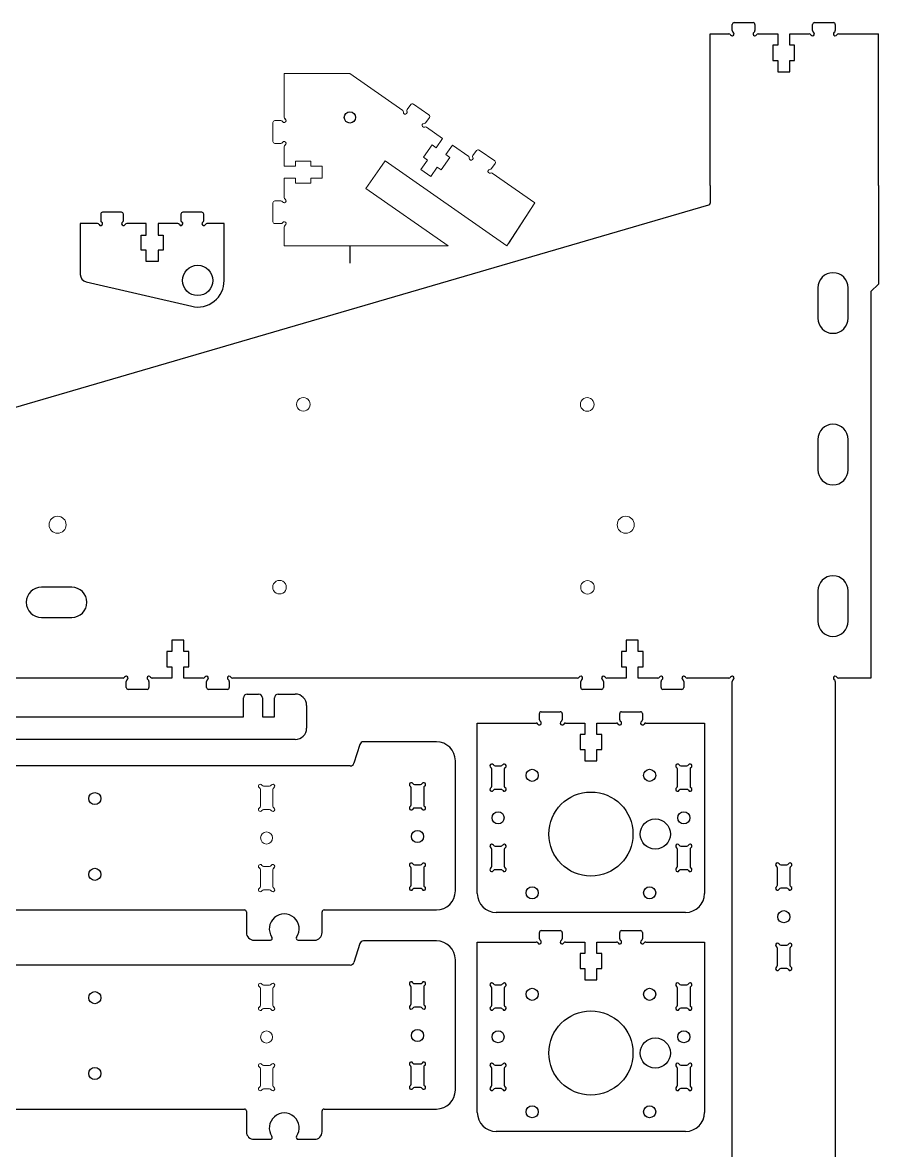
# Model space of a CAD drawing. Header units: millimetres. Extents: x 226 to 1021, y 321 to 823.
# Drawn here: x 414.6 to 640.6, y 499.8 to 797.5 of the extents above; entities that cross this region are included whole.
import ezdxf

# ---------------------------------------------------------------- set-up
doc = ezdxf.new("R2010")
doc.units = ezdxf.units.MM
doc.linetypes.add('CENTERX2', pattern=[20.32, 12.7, -2.54, 2.54, -2.54])
for name, color, linetype in [('SLD-0', 179, 'Continuous'), ('SLD-0_2', 179, 'Continuous'), ('SLD-0_5', 179, 'Continuous'), ('SLD-0_6', 179, 'Continuous'), ('WHITE', 179, 'Continuous')]:
    doc.layers.add(name, color=color, linetype=linetype)

msp = doc.modelspace()

# ---------------------------------------------------------------- linework, layer by layer
at = {"layer": 'SLD-0'}
for p, q in [((596.17, 754.45), (596.17, 794.49)), ((640.62, 754.45), (640.62, 794.49)), ((501.07, 738.53), (501.07, 733.94))]:
    msp.add_line(p, q, dxfattribs=at)
at = {"layer": 'SLD-0', "linetype": 'Continuous'}
for p, q in [((473.95, 620.22), (476.95, 620.22)), ((482.15, 620.22), (486.65, 620.22)), ((472.95, 614.22), (472.95, 619.22)), ((477.95, 619.22), (477.95, 614.22)), ((481.15, 614.22), (481.15, 619.22)), ((489.65, 617.22), (489.65, 611.22)), ((356.12, 614.22), (472.95, 614.22)), ((477.95, 614.22), (481.15, 614.22)), ((486.65, 608.22), (342.42, 608.22))]:
    msp.add_line(p, q, dxfattribs=at)
at = {"layer": 'SLD-0', "lineweight": 0}
for p, q in [((478.29, 595.94), (479.86, 595.94)), ((477.42, 590.61), (477.42, 595.08)), ((480.72, 595.08), (480.72, 590.61)), ((479.86, 589.74), (478.29, 589.74)), ((478.29, 574.74), (479.86, 574.74)), ((477.42, 569.41), (477.42, 573.88)), ((480.72, 573.88), (480.72, 569.41)), ((479.86, 568.54), (478.29, 568.54)), ((477.42, 538.05), (477.42, 542.52)), ((478.29, 543.39), (479.86, 543.39)), ((480.72, 542.52), (480.72, 538.05)), ((479.86, 537.19), (478.29, 537.19)), ((477.42, 516.85), (477.42, 521.32)), ((478.29, 522.19), (479.86, 522.19)), ((480.72, 521.32), (480.72, 516.85)), ((479.86, 515.99), (478.29, 515.99))]:
    msp.add_line(p, q, dxfattribs=at)
at = {"layer": 'SLD-0'}
msp.add_circle((501.07, 772.45), 1.5, dxfattribs=at)
at = {"layer": 'SLD-0', "lineweight": 0}
for centre in [(479.07, 582.24), (479.07, 529.69)]:
    msp.add_circle(centre, 1.6, dxfattribs=at)
at = {"layer": 'SLD-0', "linetype": 'Continuous'}
for centre, radius, start, end in [((473.95, 619.22), 1, 90, 180), ((476.95, 619.22), 1, 0, 90), ((482.15, 619.22), 1, 90, 180), ((486.65, 617.22), 3, 0, 90), ((486.65, 611.22), 3, 270, 0)]:
    msp.add_arc(centre, radius, start, end, dxfattribs=at)
at = {"layer": 'SLD-0', "lineweight": 0}
for centre, start, end in [((477.42, 595.94), 30.0002, 240), ((476.92, 595.08), 0, 60), ((478.29, 596.44), 210.0002, 270), ((479.86, 596.44), 270, 330.0001), ((480.72, 595.94), 300.0003, 150.0001), ((481.22, 595.08), 120.0003, 180), ((477.42, 589.74), 120.0002, 330), ((476.92, 590.61), 300.0002, 0), ((478.29, 589.24), 90, 150), ((479.86, 589.24), 30.0003, 90), ((480.72, 589.74), 210.0003, 60.0006), ((481.22, 590.61), 180, 240.0006), ((477.42, 574.74), 30.0003, 239.9997), ((478.29, 575.24), 210.0003, 270), ((479.86, 575.24), 270, 330.0001), ((480.72, 574.74), 300.0003, 150.0001), ((476.92, 573.88), 0, 59.9997), ((481.22, 573.88), 120.0003, 180), ((477.42, 568.54), 120.0003, 330), ((476.92, 569.41), 300.0003, 0), ((480.72, 568.54), 210.0004, 60), ((481.22, 569.41), 180, 240), ((478.29, 568.04), 90, 150), ((479.86, 568.04), 30.0004, 90), ((477.42, 543.39), 30.0002, 240), ((476.92, 542.52), 0, 60), ((478.29, 543.89), 210.0002, 270), ((479.86, 543.89), 270, 330.0001), ((480.72, 543.39), 300.0003, 150.0001), ((481.22, 542.52), 120.0003, 180), ((477.42, 537.19), 120.0002, 330), ((476.92, 538.05), 300.0002, 0), ((478.29, 536.69), 90, 150), ((479.86, 536.69), 30.0003, 90), ((480.72, 537.19), 210.0003, 60.0006), ((481.22, 538.05), 180, 240.0006), ((477.42, 522.19), 30.0003, 239.9997), ((476.92, 521.32), 0, 59.9997), ((478.29, 522.69), 210.0003, 270), ((479.86, 522.69), 270, 330.0001), ((480.72, 522.19), 300.0003, 150.0001), ((481.22, 521.32), 120.0003, 180), ((477.42, 515.99), 120.0003, 330), ((476.92, 516.85), 300.0003, 0), ((478.29, 515.49), 90, 150), ((479.86, 515.49), 30.0004, 90), ((480.72, 515.99), 210.0004, 60), ((481.22, 516.85), 180, 240)]:
    msp.add_arc(centre, 0.5, start, end, dxfattribs=at)
at = {"layer": 'SLD-0_2', "linetype": 'Continuous'}
for p, q in [((596.17, 754.45), (596.17, 749.83)), ((640.62, 754.45), (640.62, 749.44))]:
    msp.add_line(p, q, dxfattribs=at)
msp.add_arc((595.67, 749.83), 0.5, 286.2527, 0, dxfattribs=at)
at = {"layer": 'SLD-0_5', "color": 179, "linetype": 'Continuous', "lineweight": 15}
for p, q in [((487.04, 697.17), (486.98, 696.7)), ((486.98, 696.7), (487.04, 696.23)), ((487.22, 697.6), (487.04, 697.17)), ((487.51, 697.97), (487.22, 697.6)), ((487.88, 698.26), (487.51, 697.97)), ((488.32, 698.44), (487.88, 698.26)), ((488.78, 698.5), (488.32, 698.44)), ((489.25, 698.44), (488.78, 698.5)), ((489.68, 698.26), (489.25, 698.44)), ((490.06, 697.97), (489.68, 698.26)), ((490.24, 697.71), (490.06, 697.97)), ((490.34, 697.6), (490.24, 697.71)), ((490.52, 697.17), (490.34, 697.6)), ((490.58, 696.7), (490.52, 697.17)), ((490.52, 696.23), (490.58, 696.7)), ((561.99, 697.13), (561.93, 696.67)), ((562.17, 697.57), (561.99, 697.13)), ((562.45, 697.94), (562.17, 697.57)), ((562.83, 698.23), (562.45, 697.94)), ((563.26, 698.41), (562.83, 698.23)), ((563.73, 698.47), (563.26, 698.41)), ((564.19, 698.41), (563.73, 698.47)), ((564.63, 698.23), (564.19, 698.41)), ((565, 697.94), (564.63, 698.23)), ((565.12, 697.76), (565, 697.94)), ((565.29, 697.57), (565.12, 697.76)), ((565.47, 697.13), (565.29, 697.57)), ((565.53, 696.67), (565.47, 697.13)), ((487.04, 696.23), (487.22, 695.8)), ((487.22, 695.8), (487.39, 695.59)), ((487.39, 695.59), (487.41, 695.54)), ((487.41, 695.54), (487.51, 695.43)), ((487.51, 695.43), (487.88, 695.14)), ((487.88, 695.14), (488.32, 694.96)), ((488.32, 694.96), (488.78, 694.9)), ((488.78, 694.9), (489.25, 694.96)), ((489.25, 694.96), (489.68, 695.14)), ((489.68, 695.14), (490.06, 695.43)), ((490.06, 695.43), (490.34, 695.8)), ((490.34, 695.8), (490.52, 696.23)), ((561.93, 696.67), (561.99, 696.2)), ((561.99, 696.2), (562.17, 695.77)), ((562.17, 695.77), (562.25, 695.66)), ((562.25, 695.66), (562.28, 695.58)), ((562.28, 695.58), (562.46, 695.39)), ((562.46, 695.39), (562.83, 695.11)), ((562.83, 695.11), (563.26, 694.93)), ((563.26, 694.93), (563.73, 694.87)), ((563.73, 694.87), (564.19, 694.93)), ((564.19, 694.93), (564.63, 695.11)), ((564.63, 695.11), (565, 695.39)), ((565, 695.39), (565.29, 695.77)), ((565.29, 695.77), (565.47, 696.2)), ((565.47, 696.2), (565.53, 696.67)), ((480.92, 649.34), (480.74, 648.9)), ((481.21, 649.71), (480.92, 649.34)), ((481.58, 650), (481.21, 649.71)), ((482.02, 650.18), (481.58, 650)), ((482.48, 650.24), (482.02, 650.18)), ((482.95, 650.18), (482.48, 650.24)), ((483.38, 650), (482.95, 650.18)), ((483.76, 649.71), (483.38, 650)), ((483.9, 649.49), (483.76, 649.71)), ((484.04, 649.34), (483.9, 649.49)), ((484.04, 649.34), (484.22, 648.9)), ((562.24, 649.31), (562.06, 648.87)), ((562.53, 649.68), (562.24, 649.31)), ((562.9, 649.97), (562.53, 649.68)), ((563.33, 650.15), (562.9, 649.97)), ((563.8, 650.21), (563.33, 650.15)), ((564.26, 650.15), (563.8, 650.21)), ((564.7, 649.97), (564.26, 650.15)), ((565.07, 649.68), (564.7, 649.97)), ((565.36, 649.31), (565.07, 649.68)), ((565.45, 649.05), (565.36, 649.31)), ((480.74, 648.9), (480.68, 648.44)), ((480.68, 648.44), (480.74, 647.97)), ((480.74, 647.97), (480.92, 647.54)), ((480.92, 647.54), (481.04, 647.39)), ((481.04, 647.39), (481.07, 647.31)), ((481.07, 647.31), (481.21, 647.16)), ((481.21, 647.16), (481.58, 646.88)), ((481.58, 646.88), (482.02, 646.7)), ((482.02, 646.7), (482.48, 646.64)), ((482.48, 646.64), (482.95, 646.7)), ((482.95, 646.7), (483.38, 646.88)), ((483.38, 646.88), (483.76, 647.16)), ((483.76, 647.16), (484.04, 647.54)), ((484.04, 647.54), (484.22, 647.97)), ((484.28, 648.44), (484.22, 648.9)), ((484.22, 647.97), (484.28, 648.44)), ((562.06, 648.87), (562, 648.41)), ((562, 648.41), (562.06, 647.94)), ((562.06, 647.94), (562.14, 647.74)), ((562.14, 647.74), (562.15, 647.69)), ((562.15, 647.69), (562.24, 647.51)), ((562.24, 647.51), (562.53, 647.13)), ((562.53, 647.13), (562.9, 646.85)), ((562.9, 646.85), (563.33, 646.67)), ((563.33, 646.67), (563.8, 646.61)), ((563.8, 646.61), (564.27, 646.67)), ((564.27, 646.67), (564.7, 646.85)), ((564.7, 646.85), (565.07, 647.13)), ((565.07, 647.13), (565.36, 647.51)), ((565.36, 647.51), (565.54, 647.94)), ((565.54, 648.87), (565.45, 649.05)), ((565.54, 648.87), (565.6, 648.41)), ((565.54, 647.94), (565.6, 648.41))]:
    msp.add_line(p, q, dxfattribs=at)
for centre in [(423.89, 664.92), (573.89, 664.92)]:
    msp.add_circle(centre, 2.25, dxfattribs=at)
at = {"layer": 'SLD-0_6', "color": 179, "linetype": 'Continuous', "lineweight": 15}
for p, q in [((483.73, 784), (501.07, 784)), ((483.73, 759.6), (483.73, 764.74)), ((483.73, 759.6), (486.73, 759.6)), ((486.73, 759.6), (486.73, 760.87)), ((486.73, 760.87), (490.73, 760.87)), ((490.73, 760.87), (490.73, 759.6)), ((490.73, 759.6), (493.73, 759.6)), ((493.73, 759.6), (493.73, 756.4)), ((486.73, 756.4), (483.73, 756.4)), ((483.73, 756.4), (483.73, 751.26)), ((486.73, 755.12), (486.73, 756.4)), ((493.73, 756.4), (490.73, 756.4)), ((490.73, 756.4), (490.73, 755.12)), ((490.73, 755.12), (486.73, 755.12))]:
    msp.add_line(p, q, dxfattribs=at)
at = {"layer": 'SLD-0_6', "color": 179, "linetype": 'Continuous', "lineweight": 0}
for p, q in [((483.73, 772.45), (483.73, 784)), ((501.07, 784), (515.05, 774.23)), ((517.13, 775.84), (516.19, 774.5)), ((521.92, 773.1), (517.82, 775.97)), ((482.87, 771.6), (481.23, 771.6)), ((521.11, 771.07), (522.05, 772.41)), ((480.73, 771.1), (480.73, 766.1)), ((521.25, 769.9), (525.53, 766.92)), ((481.23, 765.6), (482.87, 765.6)), ((520.48, 761.91), (522.77, 765.19)), ((522.77, 765.19), (523.82, 764.46)), ((523.82, 764.46), (525.53, 766.92)), ((483.73, 764.73), (483.73, 759.6)), ((528.15, 765.08), (526.44, 762.63)), ((526.44, 762.63), (527.48, 761.9)), ((528.15, 765.08), (532.43, 762.1)), ((534.51, 763.7), (533.57, 762.36)), ((539.3, 760.96), (535.2, 763.83)), ((483.73, 759.6), (486.73, 759.6)), ((486.73, 759.6), (486.73, 760.87)), ((486.73, 760.87), (490.73, 760.87)), ((490.73, 760.87), (490.73, 759.6)), ((490.73, 759.6), (493.73, 759.6)), ((493.73, 759.6), (493.73, 756.4)), ((508.99, 758.95), (510.4, 760.97)), ((542.53, 738.53), (510.4, 760.97)), ((519.81, 758.72), (521.53, 761.18)), ((521.53, 761.18), (520.48, 761.91)), ((524.15, 759.35), (522.43, 756.89)), ((525.19, 758.62), (524.15, 759.35)), ((527.48, 761.9), (525.19, 758.62)), ((538.49, 758.93), (539.43, 760.27)), ((486.73, 756.4), (483.73, 756.4)), ((483.73, 756.4), (483.73, 751.26)), ((486.73, 755.12), (486.73, 756.4)), ((493.73, 756.4), (490.73, 756.4)), ((490.73, 756.4), (490.73, 755.12)), ((508.99, 758.95), (505.3, 753.67)), ((519.81, 758.72), (522.43, 756.89)), ((538.63, 757.76), (549.9, 749.9)), ((490.73, 755.12), (486.73, 755.12)), ((505.3, 753.67), (526.97, 738.53)), ((482.87, 750.4), (481.23, 750.4)), ((480.73, 749.9), (480.73, 744.9)), ((549.9, 749.9), (542.53, 738.53)), ((481.23, 744.4), (482.87, 744.4)), ((483.73, 743.54), (483.73, 742.53)), ((483.73, 742.53), (483.73, 738.53)), ((483.73, 738.53), (524.11, 738.53)), ((524.11, 738.53), (526.97, 738.53))]:
    msp.add_line(p, q, dxfattribs=at)
at = {"layer": 'SLD-0_6', "color": 179, "linetype": 'CENTERX2', "lineweight": 0}
msp.add_line((549.9, 749.9), (542.53, 738.53), dxfattribs=at)
at = {"layer": 'SLD-0_6', "color": 179, "linetype": 'Continuous', "lineweight": 0}
for centre, start, end in [((514.7, 773.88), 355.0705, 45.051), ((516.6, 774.22), 145.0703, 205.0703), ((517.54, 775.56), 55.0703, 145.0703), ((481.23, 771.1), 90.0003, 180.0003), ((482.87, 771.1), 30.0005, 90.0003), ((483.73, 771.6), 210.0005, 60.0003), ((484.23, 772.46), 180.0003, 240.0003), ((515.69, 773.79), 175.0705, 25.0703), ((521.64, 772.69), 325.0703, 55.0703), ((520.61, 770.36), 85.0705, 295.0703), ((520.7, 771.35), 265.0705, 325.0703), ((521.04, 769.45), 64.9349, 115.0703), ((481.23, 766.1), 180.0003, 270.0003), ((482.87, 766.1), 270.0003, 330.0003), ((483.73, 765.6), 300.0005, 150.0003), ((484.23, 764.73), 120.0005, 180.0003), ((533.98, 762.08), 145.0703, 205.0703), ((534.92, 763.42), 55.0703, 145.0703), ((532.08, 761.74), 355.0705, 45.4912), ((533.08, 761.65), 175.0705, 25.0703), ((539.02, 760.55), 325.0703, 55.0703), ((537.99, 758.22), 85.0705, 295.0703), ((538.08, 759.21), 265.0705, 325.0703), ((538.42, 757.31), 64.4874, 115.0703), ((481.23, 749.9), 90.0003, 180.0003), ((482.87, 749.9), 30.0005, 90.0003), ((483.73, 750.4), 210.0005, 60.0003), ((484.23, 751.26), 180.0003, 240.0003), ((481.23, 744.9), 180.0003, 270.0003), ((482.87, 744.9), 270.0003, 330.0003), ((483.73, 744.4), 300.0005, 150.0003), ((484.23, 743.53), 120.0005, 180.0003)]:
    msp.add_arc(centre, 0.5, start, end, dxfattribs=at)
at = {"layer": 'WHITE', "linetype": 'Continuous'}
for p, q in [((602.02, 795.35), (602.02, 796.99)), ((602.52, 797.49), (607.52, 797.49)), ((608.02, 796.99), (608.02, 795.35)), ((623.22, 795.35), (623.22, 796.99)), ((623.72, 797.49), (628.72, 797.49)), ((629.22, 796.99), (629.22, 795.35)), ((596.17, 794.49), (601.16, 794.49)), ((608.89, 794.49), (614.02, 794.49)), ((614.02, 794.49), (614.02, 791.49)), ((617.22, 791.49), (617.22, 794.49)), ((617.22, 794.49), (622.36, 794.49)), ((630.09, 794.49), (640.62, 794.49)), ((614.02, 791.49), (612.75, 791.49)), ((612.75, 791.49), (612.75, 787.49)), ((618.5, 791.49), (617.22, 791.49)), ((618.5, 787.49), (618.5, 791.49)), ((612.75, 787.49), (614.02, 787.49)), ((614.02, 787.49), (614.02, 784.49)), ((617.22, 784.49), (617.22, 787.49)), ((617.22, 787.49), (618.5, 787.49)), ((614.02, 784.49), (617.22, 784.49)), ((273.72, 655.45), (595.81, 749.35)), ((440.77, 747.4), (435.77, 747.4)), ((461.97, 747.4), (456.97, 747.4)), ((640.62, 749.45), (640.62, 728.45)), ((434.4, 744.4), (429.87, 744.4)), ((429.87, 744.4), (429.87, 730.99)), ((435.27, 746.9), (435.27, 745.26)), ((441.27, 745.26), (441.27, 746.9)), ((447.27, 744.4), (442.13, 744.4)), ((447.27, 741.4), (447.27, 744.4)), ((455.6, 744.4), (450.47, 744.4)), ((450.47, 744.4), (450.47, 741.4)), ((456.47, 746.9), (456.47, 745.26)), ((462.47, 745.26), (462.47, 746.9)), ((467.87, 744.4), (463.33, 744.4)), ((467.87, 729.4), (467.87, 744.4)), ((445.99, 737.4), (445.99, 741.4)), ((445.99, 741.4), (447.27, 741.4)), ((450.47, 741.4), (451.74, 741.4)), ((451.74, 741.4), (451.74, 737.4)), ((447.27, 737.4), (445.99, 737.4)), ((447.27, 734.4), (447.27, 737.4)), ((451.74, 737.4), (450.47, 737.4)), ((450.47, 737.4), (450.47, 734.4)), ((450.47, 734.4), (447.27, 734.4)), ((431.41, 729.04), (459.29, 722.58)), ((624.62, 727.45), (624.62, 719.45)), ((632.62, 719.45), (632.62, 727.45)), ((640.62, 728.45), (638.62, 726.45)), ((638.62, 726.45), (638.62, 624.45)), ((624.62, 687.45), (624.62, 679.45)), ((632.62, 679.45), (632.62, 687.45)), ((427.62, 648.45), (419.62, 648.45)), ((624.62, 647.45), (624.62, 639.45)), ((632.62, 639.45), (632.62, 647.45)), ((419.62, 640.45), (427.62, 640.45)), ((457.22, 634.45), (454.02, 634.45)), ((454.02, 634.45), (454.02, 631.45)), ((457.22, 631.45), (457.22, 634.45)), ((577.22, 634.45), (574.02, 634.45)), ((574.02, 634.45), (574.02, 631.45)), ((577.22, 631.45), (577.22, 634.45)), ((454.02, 631.45), (452.75, 631.45)), ((452.75, 631.45), (452.75, 627.45)), ((458.5, 631.45), (457.22, 631.45)), ((458.5, 627.45), (458.5, 631.45)), ((574.02, 631.45), (572.75, 631.45)), ((572.75, 631.45), (572.75, 627.45)), ((578.5, 631.45), (577.22, 631.45)), ((578.5, 627.45), (578.5, 631.45)), ((452.75, 627.45), (454.02, 627.45)), ((454.02, 627.45), (454.02, 624.45)), ((457.22, 624.45), (457.22, 627.45)), ((457.22, 627.45), (458.5, 627.45)), ((572.75, 627.45), (574.02, 627.45)), ((574.02, 627.45), (574.02, 624.45)), ((577.22, 624.45), (577.22, 627.45)), ((577.22, 627.45), (578.5, 627.45)), ((441.16, 624.45), (310.09, 624.45)), ((442.02, 621.95), (442.02, 623.58)), ((448.02, 623.58), (448.02, 621.95)), ((454.02, 624.45), (448.89, 624.45)), ((462.36, 624.45), (457.22, 624.45)), ((463.22, 621.95), (463.22, 623.58)), ((469.22, 623.58), (469.22, 621.95)), ((561.16, 624.45), (470.09, 624.45)), ((562.02, 621.95), (562.02, 623.58)), ((568.02, 623.58), (568.02, 621.95)), ((574.02, 624.45), (568.89, 624.45)), ((582.36, 624.45), (577.22, 624.45)), ((583.22, 621.95), (583.22, 623.58)), ((589.22, 623.58), (589.22, 621.95)), ((601.16, 624.45), (590.09, 624.45)), ((602.02, 351.95), (602.02, 623.58)), ((629.22, 623.58), (629.22, 411.95)), ((638.62, 624.45), (630.09, 624.45)), ((447.52, 621.45), (442.52, 621.45)), ((468.72, 621.45), (463.72, 621.45)), ((567.52, 621.45), (562.52, 621.45)), ((588.72, 621.45), (583.72, 621.45)), ((551.11, 613.44), (551.11, 615.07)), ((551.61, 615.57), (556.61, 615.57)), ((557.11, 615.07), (557.11, 613.44)), ((572.31, 613.44), (572.31, 615.07)), ((572.81, 615.57), (577.81, 615.57)), ((578.31, 615.07), (578.31, 613.44)), ((534.71, 567.57), (534.71, 612.57)), ((534.71, 612.57), (550.24, 612.57)), ((557.98, 612.57), (563.11, 612.57)), ((563.11, 612.57), (563.11, 609.57)), ((566.31, 609.57), (566.31, 612.57)), ((566.31, 612.57), (571.44, 612.57)), ((579.18, 612.57), (594.71, 612.57)), ((594.71, 612.57), (594.71, 567.57)), ((523.91, 607.63), (504.65, 607.63)), ((563.11, 609.57), (561.84, 609.57)), ((561.84, 609.57), (561.84, 605.57)), ((567.59, 609.57), (566.31, 609.57)), ((567.59, 605.57), (567.59, 609.57)), ((503.69, 606.93), (502.13, 601.95)), ((561.84, 605.57), (563.11, 605.57)), ((563.11, 605.57), (563.11, 602.57)), ((566.31, 602.57), (566.31, 605.57)), ((566.31, 605.57), (567.59, 605.57)), ((528.91, 568.24), (528.91, 602.63)), ((563.11, 602.57), (566.31, 602.57)), ((501.18, 601.24), (296.3, 601.24)), ((538.54, 595.94), (538.54, 600.41)), ((539.41, 601.27), (540.97, 601.27)), ((541.84, 600.41), (541.84, 595.94)), ((587.58, 595.94), (587.58, 600.41)), ((588.45, 601.27), (590.01, 601.27)), ((590.88, 600.41), (590.88, 595.94)), ((517.26, 591), (517.26, 595.47)), ((518.13, 596.33), (519.7, 596.33)), ((520.56, 595.47), (520.56, 591)), ((540.97, 595.07), (539.41, 595.07)), ((590.01, 595.07), (588.45, 595.07)), ((519.7, 590.13), (518.13, 590.13)), ((538.54, 574.74), (538.54, 579.21)), ((539.41, 580.07), (540.97, 580.07)), ((541.84, 579.21), (541.84, 574.74)), ((587.58, 574.74), (587.58, 579.21)), ((588.45, 580.07), (590.01, 580.07)), ((590.88, 579.21), (590.88, 574.74)), ((518.13, 575.13), (519.7, 575.13)), ((614.84, 575.15), (616.41, 575.15)), ((517.26, 569.8), (517.26, 574.27)), ((520.56, 574.27), (520.56, 569.8)), ((540.97, 573.87), (539.41, 573.87)), ((590.01, 573.87), (588.45, 573.87)), ((613.97, 569.82), (613.97, 574.28)), ((617.27, 574.28), (617.27, 569.82)), ((519.7, 568.93), (518.13, 568.93)), ((616.41, 568.95), (614.84, 568.95)), ((324.23, 563.24), (473.24, 563.24)), ((473.74, 562.74), (473.74, 557.25)), ((493.74, 557.25), (493.74, 562.74)), ((494.24, 563.24), (523.91, 563.24)), ((589.71, 562.57), (539.71, 562.57)), ((551.11, 555.63), (551.11, 557.27)), ((551.61, 557.77), (556.61, 557.77)), ((557.11, 557.27), (557.11, 555.63)), ((572.31, 555.63), (572.31, 557.27)), ((572.81, 557.77), (577.81, 557.77)), ((578.31, 557.27), (578.31, 555.63)), ((475.74, 555.25), (480.06, 555.25)), ((487.42, 555.25), (491.74, 555.25)), ((503.69, 554.37), (502.13, 549.39)), ((523.91, 555.08), (504.65, 555.08)), ((534.71, 509.77), (534.71, 554.77)), ((534.71, 554.77), (550.24, 554.77)), ((557.98, 554.77), (563.11, 554.77)), ((563.11, 554.77), (563.11, 551.77)), ((566.31, 551.77), (566.31, 554.77)), ((566.31, 554.77), (571.44, 554.77)), ((579.18, 554.77), (594.71, 554.77)), ((594.71, 554.77), (594.71, 509.77)), ((614.84, 553.95), (616.41, 553.95)), ((563.11, 551.77), (561.84, 551.77)), ((561.84, 551.77), (561.84, 547.77)), ((567.59, 551.77), (566.31, 551.77)), ((567.59, 547.77), (567.59, 551.77)), ((613.97, 548.62), (613.97, 553.08)), ((617.27, 553.08), (617.27, 548.62)), ((501.18, 548.69), (296.3, 548.69)), ((528.91, 515.69), (528.91, 550.08)), ((561.84, 547.77), (563.11, 547.77)), ((563.11, 547.77), (563.11, 544.77)), ((566.31, 544.77), (566.31, 547.77)), ((566.31, 547.77), (567.59, 547.77)), ((616.41, 547.75), (614.84, 547.75)), ((517.26, 538.44), (517.26, 542.91)), ((518.13, 543.78), (519.7, 543.78)), ((520.56, 542.91), (520.56, 538.44)), ((538.54, 538.13), (538.54, 542.6)), ((539.41, 543.47), (540.97, 543.47)), ((541.84, 542.6), (541.84, 538.13)), ((563.11, 544.77), (566.31, 544.77)), ((587.58, 538.13), (587.58, 542.6)), ((588.45, 543.47), (590.01, 543.47)), ((590.88, 542.6), (590.88, 538.13)), ((519.7, 537.58), (518.13, 537.58)), ((540.97, 537.27), (539.41, 537.27)), ((590.01, 537.27), (588.45, 537.27)), ((517.26, 517.24), (517.26, 521.71)), ((518.13, 522.58), (519.7, 522.58)), ((520.56, 521.71), (520.56, 517.24)), ((538.54, 516.93), (538.54, 521.4)), ((539.41, 522.27), (540.97, 522.27)), ((541.84, 521.4), (541.84, 516.93)), ((587.58, 516.93), (587.58, 521.4)), ((588.45, 522.27), (590.01, 522.27)), ((590.88, 521.4), (590.88, 516.93)), ((519.7, 516.38), (518.13, 516.38)), ((540.97, 516.07), (539.41, 516.07)), ((590.01, 516.07), (588.45, 516.07)), ((324.23, 510.69), (473.24, 510.69)), ((473.74, 510.19), (473.74, 504.69)), ((493.74, 504.69), (493.74, 510.19)), ((494.24, 510.69), (523.91, 510.69)), ((589.71, 504.77), (539.71, 504.77)), ((475.74, 502.69), (480.06, 502.69)), ((487.42, 502.69), (491.74, 502.69))]:
    msp.add_line(p, q, dxfattribs=at)
for centre, radius in [((460.87, 729.4), 4), ((549.21, 598.77), 1.6), ((580.21, 598.77), 1.6), ((433.74, 592.63), 1.6), ((564.71, 583.27), 11.1), ((540.19, 587.57), 1.6), ((581.71, 583.27), 3.98), ((589.23, 587.57), 1.6), ((518.91, 582.63), 1.6), ((433.74, 572.63), 1.6), ((549.21, 567.77), 1.6), ((580.21, 567.77), 1.6), ((615.62, 561.45), 1.6), ((549.21, 540.97), 1.6), ((580.21, 540.97), 1.6), ((433.74, 540.08), 1.6), ((564.71, 525.47), 11.1), ((518.91, 530.08), 1.6), ((540.19, 529.77), 1.6), ((589.23, 529.77), 1.6), ((581.71, 525.47), 3.98), ((433.74, 520.08), 1.6), ((549.21, 509.97), 1.6), ((580.21, 509.97), 1.6)]:
    msp.add_circle(centre, radius, dxfattribs=at)
for centre, radius, start, end in [((602.52, 796.99), 0.5, 90, 180), ((602.52, 795.35), 0.5, 180, 239.9998), ((607.52, 796.99), 0.5, 0, 90), ((607.52, 795.35), 0.5, 300, 0), ((623.72, 796.99), 0.5, 90, 180), ((623.72, 795.35), 0.5, 180, 239.9998), ((628.72, 796.99), 0.5, 0, 90), ((628.72, 795.35), 0.5, 300, 0), ((601.16, 793.99), 0.5, 30, 90), ((602.02, 794.49), 0.5, 210, 59.9998), ((608.02, 794.49), 0.5, 120, 329.9998), ((608.89, 793.99), 0.5, 90, 149.9998), ((622.36, 793.99), 0.5, 30, 90), ((623.22, 794.49), 0.5, 210, 59.9998), ((629.22, 794.49), 0.5, 120, 329.9998), ((630.09, 793.99), 0.5, 90, 149.9998), ((435.77, 746.9), 0.5, 90, 180), ((440.77, 746.9), 0.5, 0, 90), ((456.97, 746.9), 0.5, 90, 180), ((461.97, 746.9), 0.5, 0, 90), ((434.4, 743.9), 0.5, 30.0002, 90), ((435.27, 744.4), 0.5, 210.0002, 60), ((435.77, 745.26), 0.5, 180, 240), ((441.27, 744.4), 0.5, 120.0002, 330), ((440.77, 745.26), 0.5, 300.0002, 0), ((442.13, 743.9), 0.5, 90, 150), ((455.6, 743.9), 0.5, 30.0002, 90), ((456.47, 744.4), 0.5, 210.0002, 60), ((456.97, 745.26), 0.5, 180, 240), ((462.47, 744.4), 0.5, 120.0002, 330), ((461.97, 745.26), 0.5, 300.0002, 0), ((463.33, 743.9), 0.5, 90, 150), ((431.87, 730.99), 2, 180, 256.9536), ((628.62, 727.45), 4, 0, 180), ((460.87, 729.4), 7, 256.9536, 0), ((628.62, 719.45), 4, 180, 360), ((628.62, 687.45), 4, 0, 180), ((628.62, 679.45), 4, 180, 360), ((628.62, 647.45), 4, 0, 180), ((419.62, 644.45), 4, 90, 270), ((427.62, 644.45), 4, 270, 90), ((628.62, 639.45), 4, 180, 360), ((441.16, 624.95), 0.5, 270, 330), ((442.02, 624.45), 0.5, 300.0002, 150), ((442.52, 623.58), 0.5, 120.0002, 180), ((448.02, 624.45), 0.5, 30.0002, 240), ((447.52, 623.58), 0.5, 0, 60), ((448.89, 624.95), 0.5, 210.0002, 270), ((462.36, 624.95), 0.5, 270, 330), ((463.22, 624.45), 0.5, 300.0002, 150), ((463.72, 623.58), 0.5, 120.0002, 180), ((469.22, 624.45), 0.5, 30.0002, 240), ((468.72, 623.58), 0.5, 0, 60), ((470.09, 624.95), 0.5, 210.0002, 270), ((561.16, 624.95), 0.5, 270, 330), ((562.02, 624.45), 0.5, 300.0002, 150), ((562.52, 623.58), 0.5, 120.0002, 180), ((568.02, 624.45), 0.5, 30.0002, 240), ((567.52, 623.58), 0.5, 0, 60), ((568.89, 624.95), 0.5, 210.0002, 270), ((582.36, 624.95), 0.5, 270, 330), ((583.22, 624.45), 0.5, 300.0002, 150), ((583.72, 623.58), 0.5, 120.0002, 180), ((589.22, 624.45), 0.5, 30.0002, 240), ((588.72, 623.58), 0.5, 0, 60), ((590.09, 624.95), 0.5, 210.0002, 270), ((601.16, 624.95), 0.5, 270, 330), ((602.02, 624.45), 0.5, 300.0002, 150), ((602.52, 623.58), 0.5, 120.0002, 180), ((629.22, 624.45), 0.5, 30.0002, 240), ((628.72, 623.58), 0.5, 0, 60), ((630.09, 624.95), 0.5, 210.0002, 270), ((442.52, 621.95), 0.5, 180, 270), ((447.52, 621.95), 0.5, 270, 0), ((463.72, 621.95), 0.5, 180, 270), ((468.72, 621.95), 0.5, 270, 0), ((562.52, 621.95), 0.5, 180, 270), ((567.52, 621.95), 0.5, 270, 0), ((583.72, 621.95), 0.5, 180, 270), ((588.72, 621.95), 0.5, 270, 0), ((551.61, 615.07), 0.5, 90, 180), ((551.61, 613.44), 0.5, 180, 240), ((556.61, 615.07), 0.5, 0, 90), ((556.61, 613.44), 0.5, 300.0002, 0), ((572.81, 615.07), 0.5, 90, 180), ((572.81, 613.44), 0.5, 180, 240), ((577.81, 615.07), 0.5, 0, 90), ((577.81, 613.44), 0.5, 300.0002, 0), ((550.24, 612.07), 0.5, 30.0002, 90), ((551.11, 612.57), 0.5, 210.0002, 60), ((557.11, 612.57), 0.5, 120.0002, 330), ((557.98, 612.07), 0.5, 90, 150), ((571.44, 612.07), 0.5, 30.0002, 90), ((572.31, 612.57), 0.5, 210.0002, 60), ((578.31, 612.57), 0.5, 120.0002, 330), ((579.18, 612.07), 0.5, 90, 150), ((504.65, 606.63), 1, 90, 162.6143), ((523.91, 602.63), 5, 0, 90), ((501.18, 602.24), 1, 270, 342.6143), ((538.54, 601.27), 0.5, 30.0002, 240), ((539.41, 601.77), 0.5, 210.0002, 270), ((540.97, 601.77), 0.5, 270, 330), ((541.84, 601.27), 0.5, 300.0002, 150), ((587.58, 601.27), 0.5, 30.0002, 240), ((588.45, 601.77), 0.5, 210.0002, 270), ((590.01, 601.77), 0.5, 270, 330), ((590.88, 601.27), 0.5, 300.0002, 150), ((538.04, 600.41), 0.5, 0, 60), ((542.34, 600.41), 0.5, 120.0002, 180), ((587.08, 600.41), 0.5, 0, 60), ((591.38, 600.41), 0.5, 120.0002, 180), ((517.26, 596.33), 0.5, 30.0002, 240), ((516.76, 595.47), 0.5, 0, 60), ((518.13, 596.83), 0.5, 210.0002, 270), ((519.7, 596.83), 0.5, 270, 330), ((520.56, 596.33), 0.5, 300.0002, 150), ((521.06, 595.47), 0.5, 120.0002, 180), ((538.54, 595.07), 0.5, 120.0002, 330), ((538.04, 595.94), 0.5, 300.0002, 0), ((541.84, 595.07), 0.5, 210.0002, 60), ((542.34, 595.94), 0.5, 180, 240), ((587.58, 595.07), 0.5, 120.0002, 330), ((587.08, 595.94), 0.5, 300.0002, 0), ((590.88, 595.07), 0.5, 210.0002, 60), ((591.38, 595.94), 0.5, 180, 240), ((539.41, 594.57), 0.5, 90, 150), ((540.97, 594.57), 0.5, 30.0002, 90), ((588.45, 594.57), 0.5, 90, 150), ((590.01, 594.57), 0.5, 30.0002, 90), ((517.26, 590.13), 0.5, 120.0002, 330), ((516.76, 591), 0.5, 300.0002, 0), ((518.13, 589.63), 0.5, 90, 150), ((519.7, 589.63), 0.5, 30.0002, 90), ((520.56, 590.13), 0.5, 210.0002, 60), ((521.06, 591), 0.5, 180, 240), ((538.54, 580.07), 0.5, 30.0002, 240), ((538.04, 579.21), 0.5, 0, 60), ((539.41, 580.57), 0.5, 210.0002, 270), ((540.97, 580.57), 0.5, 270, 330), ((541.84, 580.07), 0.5, 300.0002, 150), ((542.34, 579.21), 0.5, 120.0002, 180), ((587.58, 580.07), 0.5, 30.0002, 240), ((587.08, 579.21), 0.5, 0, 60), ((588.45, 580.57), 0.5, 210.0002, 270), ((590.01, 580.57), 0.5, 270, 330), ((590.88, 580.07), 0.5, 300.0002, 150), ((591.38, 579.21), 0.5, 120.0002, 180), ((517.26, 575.13), 0.5, 30.0002, 240), ((516.76, 574.27), 0.5, 0, 60), ((518.13, 575.63), 0.5, 210.0002, 270), ((519.7, 575.63), 0.5, 270, 330), ((520.56, 575.13), 0.5, 300.0002, 150), ((521.06, 574.27), 0.5, 120.0002, 180), ((538.04, 574.74), 0.5, 300.0002, 0), ((542.34, 574.74), 0.5, 180, 240), ((587.08, 574.74), 0.5, 300.0002, 0), ((591.38, 574.74), 0.5, 180, 240), ((613.97, 575.15), 0.5, 30.0002, 240), ((613.47, 574.28), 0.5, 0, 60), ((614.84, 575.65), 0.5, 210.0002, 270), ((616.41, 575.65), 0.5, 270, 330), ((617.27, 575.15), 0.5, 300.0002, 150), ((617.77, 574.28), 0.5, 120.0002, 180), ((538.54, 573.87), 0.5, 120.0002, 330), ((539.41, 573.37), 0.5, 90, 150), ((540.97, 573.37), 0.5, 30.0002, 90), ((541.84, 573.87), 0.5, 210.0002, 60), ((587.58, 573.87), 0.5, 120.0002, 330), ((588.45, 573.37), 0.5, 90, 150), ((590.01, 573.37), 0.5, 30.0002, 90), ((590.88, 573.87), 0.5, 210.0002, 60), ((517.26, 568.93), 0.5, 120.0002, 330), ((516.76, 569.8), 0.5, 300.0002, 0), ((518.13, 568.43), 0.5, 90, 150), ((519.7, 568.43), 0.5, 30.0002, 90), ((520.56, 568.93), 0.5, 210.0002, 60), ((521.06, 569.8), 0.5, 180, 240), ((613.97, 568.95), 0.5, 120.0002, 330), ((613.47, 569.82), 0.5, 300.0002, 0), ((614.84, 568.45), 0.5, 90, 150), ((616.41, 568.45), 0.5, 30.0002, 90), ((617.27, 568.95), 0.5, 210.0002, 60), ((617.77, 569.82), 0.5, 180, 240), ((523.91, 568.24), 5, 270, 0), ((539.71, 567.57), 5, 180, 270), ((589.71, 567.57), 5, 270, 360), ((473.24, 562.74), 0.5, 0, 90), ((494.24, 562.74), 0.5, 90, 180), ((483.74, 558.24), 3.95, 325.8766, 214.1234), ((475.74, 557.25), 2, 180, 270), ((491.74, 557.25), 2, 270, 0), ((551.61, 557.27), 0.5, 90, 180), ((556.61, 557.27), 0.5, 0, 90), ((572.81, 557.27), 0.5, 90, 180), ((577.81, 557.27), 0.5, 0, 90), ((480.06, 555.75), 0.5, 270, 34.1234), ((487.42, 555.75), 0.5, 145.8766, 270), ((504.65, 554.08), 1, 90, 162.6143), ((523.91, 550.08), 5, 0, 90), ((550.24, 554.27), 0.5, 30.0002, 90), ((551.11, 554.77), 0.5, 210.0002, 60), ((551.61, 555.63), 0.5, 180, 240), ((557.11, 554.77), 0.5, 120.0002, 330), ((556.61, 555.63), 0.5, 300.0002, 0), ((557.98, 554.27), 0.5, 90, 150), ((571.44, 554.27), 0.5, 30.0002, 90), ((572.31, 554.77), 0.5, 210.0002, 60), ((572.81, 555.63), 0.5, 180, 240), ((578.31, 554.77), 0.5, 120.0002, 330), ((577.81, 555.63), 0.5, 300.0002, 0), ((579.18, 554.27), 0.5, 90, 150), ((613.97, 553.95), 0.5, 30.0002, 240), ((614.84, 554.45), 0.5, 210.0002, 270), ((616.41, 554.45), 0.5, 270, 330), ((617.27, 553.95), 0.5, 300.0002, 150), ((613.47, 553.08), 0.5, 0, 60), ((617.77, 553.08), 0.5, 120.0002, 180), ((501.18, 549.69), 1, 270, 342.6143), ((613.97, 547.75), 0.5, 120.0002, 330), ((613.47, 548.62), 0.5, 300.0002, 0), ((617.27, 547.75), 0.5, 210.0002, 60), ((617.77, 548.62), 0.5, 180, 240), ((614.84, 547.25), 0.5, 90, 150), ((616.41, 547.25), 0.5, 30.0002, 90), ((517.26, 543.78), 0.5, 30.0002, 240), ((516.76, 542.91), 0.5, 0, 60), ((518.13, 544.28), 0.5, 210.0002, 270), ((519.7, 544.28), 0.5, 270, 330), ((520.56, 543.78), 0.5, 300.0002, 150), ((521.06, 542.91), 0.5, 120.0002, 180), ((538.54, 543.47), 0.5, 30.0002, 240), ((538.04, 542.6), 0.5, 0, 60), ((539.41, 543.97), 0.5, 210.0002, 270), ((540.97, 543.97), 0.5, 270, 330), ((541.84, 543.47), 0.5, 300.0002, 150), ((542.34, 542.6), 0.5, 120.0002, 180), ((587.58, 543.47), 0.5, 30.0002, 240), ((587.08, 542.6), 0.5, 0, 60), ((588.45, 543.97), 0.5, 210.0002, 270), ((590.01, 543.97), 0.5, 270, 330), ((590.88, 543.47), 0.5, 300.0002, 150), ((591.38, 542.6), 0.5, 120.0002, 180), ((517.26, 537.58), 0.5, 120.0002, 330), ((516.76, 538.44), 0.5, 300.0002, 0), ((518.13, 537.08), 0.5, 90, 150), ((519.7, 537.08), 0.5, 30.0002, 90), ((520.56, 537.58), 0.5, 210.0002, 60), ((521.06, 538.44), 0.5, 180, 240), ((538.54, 537.27), 0.5, 120.0002, 330), ((538.04, 538.13), 0.5, 300.0002, 0), ((539.41, 536.77), 0.5, 90, 150), ((540.97, 536.77), 0.5, 30.0002, 90), ((541.84, 537.27), 0.5, 210.0002, 60), ((542.34, 538.13), 0.5, 180, 240), ((587.58, 537.27), 0.5, 120.0002, 330), ((587.08, 538.13), 0.5, 300.0002, 0), ((588.45, 536.77), 0.5, 90, 150), ((590.01, 536.77), 0.5, 30.0002, 90), ((590.88, 537.27), 0.5, 210.0002, 60), ((591.38, 538.13), 0.5, 180, 240), ((517.26, 522.58), 0.5, 30.0002, 240), ((516.76, 521.71), 0.5, 0, 60), ((518.13, 523.08), 0.5, 210.0002, 270), ((519.7, 523.08), 0.5, 270, 330), ((520.56, 522.58), 0.5, 300.0002, 150), ((521.06, 521.71), 0.5, 120.0002, 180), ((538.54, 522.27), 0.5, 30.0002, 240), ((538.04, 521.4), 0.5, 0, 60), ((539.41, 522.77), 0.5, 210.0002, 270), ((540.97, 522.77), 0.5, 270, 330), ((541.84, 522.27), 0.5, 300.0002, 150), ((542.34, 521.4), 0.5, 120.0002, 180), ((587.58, 522.27), 0.5, 30.0002, 240), ((587.08, 521.4), 0.5, 0, 60), ((588.45, 522.77), 0.5, 210.0002, 270), ((590.01, 522.77), 0.5, 270, 330), ((590.88, 522.27), 0.5, 300.0002, 150), ((591.38, 521.4), 0.5, 120.0002, 180), ((517.26, 516.38), 0.5, 120.0002, 330), ((516.76, 517.24), 0.5, 300.0002, 0), ((518.13, 515.88), 0.5, 90, 150), ((519.7, 515.88), 0.5, 30.0002, 90), ((520.56, 516.38), 0.5, 210.0002, 60), ((521.06, 517.24), 0.5, 180, 240), ((523.91, 515.69), 5, 270, 0), ((538.54, 516.07), 0.5, 120.0002, 330), ((538.04, 516.93), 0.5, 300.0002, 0), ((539.41, 515.57), 0.5, 90, 150), ((540.97, 515.57), 0.5, 30.0002, 90), ((541.84, 516.07), 0.5, 210.0002, 60), ((542.34, 516.93), 0.5, 180, 240), ((587.58, 516.07), 0.5, 120.0002, 330), ((587.08, 516.93), 0.5, 300.0002, 0), ((588.45, 515.57), 0.5, 90, 150), ((590.01, 515.57), 0.5, 30.0002, 90), ((590.88, 516.07), 0.5, 210.0002, 60), ((591.38, 516.93), 0.5, 180, 240), ((473.24, 510.19), 0.5, 0, 90), ((483.74, 505.69), 3.95, 325.8766, 214.1234), ((494.24, 510.19), 0.5, 90, 180), ((539.71, 509.77), 5, 180, 270), ((589.71, 509.77), 5, 270, 360), ((475.74, 504.69), 2, 180, 270), ((480.06, 503.19), 0.5, 270, 34.1234), ((487.42, 503.19), 0.5, 145.8766, 270), ((491.74, 504.69), 2, 270, 0)]:
    msp.add_arc(centre, radius, start, end, dxfattribs=at)

doc.saveas('drawing.dxf')
